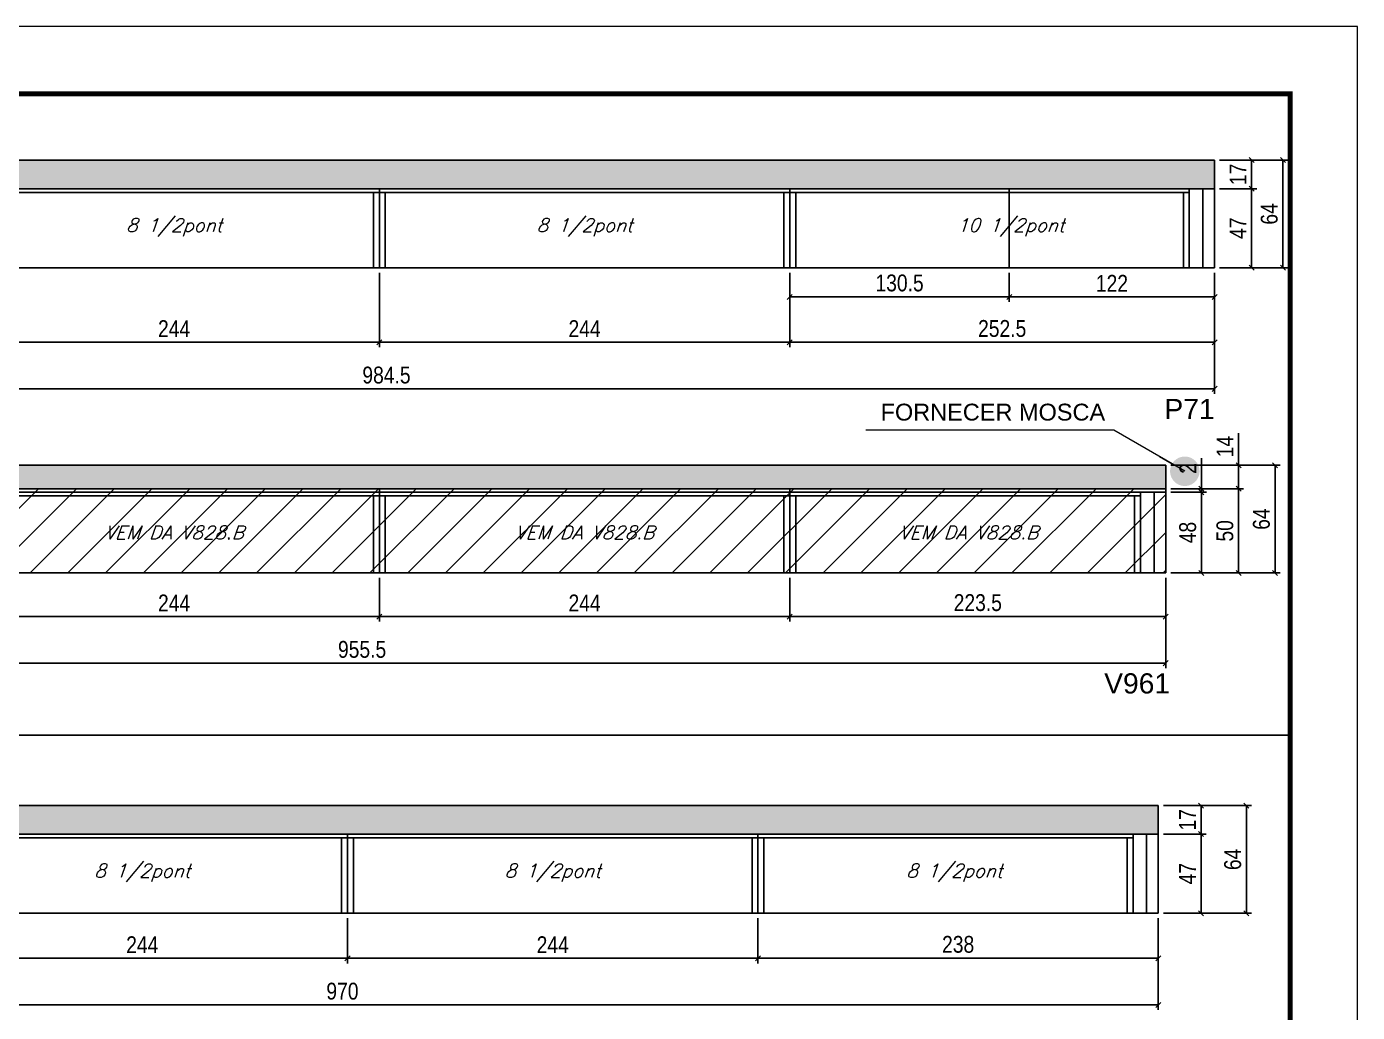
# Model space of a CAD drawing. Extents: x 3309 to 9563, y -2522 to 14608.
# Drawn here: x 4003 to 4794, y 8279 to 8865 of the extents above; entities that cross this region are included whole.
import ezdxf

# ---------------------------------------------------------------- set-up
doc = ezdxf.new("R2010")
doc.units = 0
doc.linetypes.add('DASHED', pattern=[0.75, 0.5, -0.25])
for name, color, linetype in [('5', 5, 'Continuous'), ('COTA', 241, 'Continuous'), ('Painéis', 200, 'Continuous'), ('SARR_2.2x7', 40, 'Continuous'), ('SARR_3.5x7', 81, 'Continuous'), ('texto', 7, 'Continuous')]:
    doc.layers.add(name, color=color, linetype=linetype)
for name, color, linetype, lineweight in [('CARIMBO', 255, 'Continuous', 9), ('Folhas', 255, 'Continuous', 9), ('Hachura', 251, 'Continuous', 9), ('SARRAFO DE PRESSAO', 251, 'DASHED', 9)]:
    doc.layers.add(name, color=color, linetype=linetype, lineweight=lineweight)
doc.styles.add('ARIAL', font='arial.ttf')
doc.styles.add('COTA TECNICA', font='techl___.ttf', dxfattribs={"height": 10})
doc.styles.add('Romans', font='romans.shx')
doc.styles.get("Standard").update_dxf_attribs({"font": 'arial.ttf'})
doc.dimstyles.new('3x', dxfattribs={"dimtxt": 10, "dimasz": 5, "dimexe": 7, "dimexo": 5, "dimgap": 4, "dimtad": 1, "dimdec": 4, "dimlfac": 0.333333, "dimdsep": 46, "dimtxsty": 'Standard', "dimblk": 'DOT', "dimcen": 0.09, "dimclrd": 1, "dimclre": 1, "dimclrt": 2, "dimadec": 0, "dimazin": 2, "dimtfac": 1, "dimtdec": 4, "dimtmove": 0, "dimatfit": 3, "dimldrblk": 'DOT', "dimfxl": 1, "dimtolj": 1, "dimtzin": 0, "dimlwd": 9, "dimlwe": 9, "dimarcsym": 0})
doc.dimstyles.new('PAINEL', dxfattribs={"dimtxt": 10, "dimasz": 3, "dimexe": 3, "dimexo": 3, "dimgap": 3, "dimtad": 1, "dimdec": 1, "dimzin": 12, "dimdsep": 46, "dimtxsty": 'COTA TECNICA', "dimblk1": 'OBLIQUE', "dimblk2": 'OBLIQUE', "dimsah": 1, "dimcen": 0.9, "dimclrd": 4, "dimclre": 4, "dimclrt": 240, "dimadec": 1, "dimazin": 3, "dimtfac": 1, "dimtdec": 1, "dimtmove": 0, "dimatfit": 3, "dimfxl": 1, "dimtolj": 1, "dimtzin": 12, "dimarcsym": 0})

# ---------------------------------------------------------------- blocks, each defined once
blk = doc.blocks.new('9999999999')
at = {"layer": 'Folhas'}
blk.add_lwpolyline([(98138.98, 34190.21), (99623.98, 34190.21), (99623.98, 35240.21), (98138.98, 35240.21)], close=True, dxfattribs=at)
at = {"layer": 'Folhas', "color": 30, "const_width": 3}
blk.add_lwpolyline([(98213.98, 34230.21), (99583.98, 34230.21), (99583.98, 35200.21), (98213.98, 35200.21)], close=True, dxfattribs=at)
blk = doc.blocks.new('_Oblique')
at = {"color": 0, "linetype": 'ByBlock', "lineweight": -2}
blk.add_line((-0.5, -0.5), (0.5, 0.5), dxfattribs=at)
blk = doc.blocks.new('*D1922')
at = {"layer": 'COTA', "color": 4, "linetype": 'ByBlock', "lineweight": -2, "transparency": 16777216}
for p, q in [((3724.97, 8718.68), (3724.97, 8646.74)), ((4709.47, 8718.68), (4709.47, 8646.74)), ((4709.47, 8649.74), (3724.97, 8649.74))]:
    blk.add_line(p, q, dxfattribs=at)
at = {"layer": 'Defpoints', "color": 0, "linetype": 'ByBlock', "transparency": 16777216}
for p in [(3724.97, 8721.68), (4709.47, 8721.68), (3724.97, 8649.74)]:
    blk.add_point(p, dxfattribs=at)
at = {"layer": 'COTA', "color": 4, "linetype": 'ByBlock', "lineweight": -2, "transparency": 16777216, "xscale": 3, "yscale": 3, "zscale": 3, "rotation": 180}
blk.add_blockref('_Oblique', (3724.97, 8649.74), dxfattribs=at)
at = {"layer": 'COTA', "color": 4, "linetype": 'ByBlock', "lineweight": -2, "transparency": 16777216, "xscale": 3, "yscale": 3, "zscale": 3}
blk.add_blockref('_Oblique', (4709.47, 8649.74), dxfattribs=at)
at = {"layer": 'COTA', "color": 240, "linetype": 'ByBlock', "transparency": 16777216, "insert": (4217.22, 8657.88), "char_height": 10, "attachment_point": 5, "style": 'COTA TECNICA'}
blk.add_mtext('\\A1;984.5', dxfattribs=at)
blk = doc.blocks.new('*D1915')
at = {"layer": 'COTA', "color": 4, "lineweight": -2, "transparency": 16777216}
for p, q in [((3968.97, 8718.68), (3968.97, 8674.45)), ((4212.97, 8718.68), (4212.97, 8674.45)), ((3968.97, 8677.45), (4212.97, 8677.45))]:
    blk.add_line(p, q, dxfattribs=at)
at = {"layer": 'Defpoints', "color": 0, "transparency": 16777216}
for p in [(3968.97, 8721.68, 0), (4212.97, 8721.68, 0), (4212.97, 8677.45)]:
    blk.add_point(p, dxfattribs=at)
at = {"layer": 'COTA', "color": 4, "lineweight": -2, "transparency": 16777216, "xscale": 3, "yscale": 3, "zscale": 3, "rotation": 180}
blk.add_blockref('_Oblique', (3968.97, 8677.45), dxfattribs=at)
at = {"layer": 'COTA', "color": 4, "lineweight": -2, "transparency": 16777216, "xscale": 3, "yscale": 3, "zscale": 3}
blk.add_blockref('_Oblique', (4212.97, 8677.45), dxfattribs=at)
at = {"layer": 'COTA', "color": 240, "transparency": 16777216, "insert": (4090.97, 8685.52), "char_height": 10, "attachment_point": 5, "style": 'COTA TECNICA'}
blk.add_mtext('\\A1;244', dxfattribs=at)
blk = doc.blocks.new('*D1916')
at = {"layer": 'COTA', "color": 4, "lineweight": -2, "transparency": 16777216}
for p, q in [((4712.47, 8785.68), (4753.12, 8785.68)), ((4750.12, 8785.68), (4750.12, 8721.68)), ((4712.47, 8721.68), (4753.12, 8721.68))]:
    blk.add_line(p, q, dxfattribs=at)
at = {"layer": 'Defpoints', "color": 0, "transparency": 16777216}
for p in [(4709.47, 8785.68, 0), (4709.47, 8721.68, 0), (4750.12, 8721.68)]:
    blk.add_point(p, dxfattribs=at)
at = {"layer": 'COTA', "color": 4, "lineweight": -2, "transparency": 16777216, "xscale": 3, "yscale": 3, "zscale": 3}
for p, rotation in [((4750.12, 8785.68), 90), ((4750.12, 8721.68), 270)]:
    blk.add_blockref('_Oblique', p, dxfattribs=dict(at, rotation=rotation))
at = {"layer": 'COTA', "color": 240, "transparency": 16777216, "insert": (4742.02, 8753.68), "char_height": 10, "attachment_point": 5, "rotation": 90, "style": 'COTA TECNICA'}
blk.add_mtext('\\A1;64', dxfattribs=at)
blk = doc.blocks.new('*D1923')
at = {"layer": 'COTA', "color": 4, "lineweight": -2, "transparency": 16777216}
for p, q in [((4212.97, 8718.68), (4212.97, 8674.45)), ((4456.97, 8718.68), (4456.97, 8674.45)), ((4212.97, 8677.45), (4456.97, 8677.45))]:
    blk.add_line(p, q, dxfattribs=at)
at = {"layer": 'Defpoints', "color": 0, "transparency": 16777216}
for p in [(4212.97, 8721.68, 0), (4456.97, 8721.68, 0), (4456.97, 8677.45)]:
    blk.add_point(p, dxfattribs=at)
at = {"layer": 'COTA', "color": 4, "lineweight": -2, "transparency": 16777216, "xscale": 3, "yscale": 3, "zscale": 3, "rotation": 180}
blk.add_blockref('_Oblique', (4212.97, 8677.45), dxfattribs=at)
at = {"layer": 'COTA', "color": 4, "lineweight": -2, "transparency": 16777216, "xscale": 3, "yscale": 3, "zscale": 3}
blk.add_blockref('_Oblique', (4456.97, 8677.45), dxfattribs=at)
at = {"layer": 'COTA', "color": 240, "transparency": 16777216, "insert": (4334.97, 8685.52), "char_height": 10, "attachment_point": 5, "style": 'COTA TECNICA'}
blk.add_mtext('\\A1;244', dxfattribs=at)
blk = doc.blocks.new('*D1924')
at = {"layer": 'COTA', "color": 4, "lineweight": -2, "transparency": 16777216}
for p, q in [((4712.47, 8768.68), (4734.52, 8768.68)), ((4731.52, 8768.68), (4731.52, 8721.68)), ((4712.47, 8721.68), (4734.52, 8721.68))]:
    blk.add_line(p, q, dxfattribs=at)
at = {"layer": 'Defpoints', "color": 0, "transparency": 16777216}
for p in [(4709.47, 8768.68, 0), (4709.47, 8721.68, 0), (4731.52, 8721.68)]:
    blk.add_point(p, dxfattribs=at)
at = {"layer": 'COTA', "color": 4, "lineweight": -2, "transparency": 16777216, "xscale": 3, "yscale": 3, "zscale": 3}
for p, rotation in [((4731.52, 8768.68), 90), ((4731.52, 8721.68), 270)]:
    blk.add_blockref('_Oblique', p, dxfattribs=dict(at, rotation=rotation))
at = {"layer": 'COTA', "color": 240, "transparency": 16777216, "insert": (4723.44, 8745.18), "char_height": 10, "attachment_point": 5, "rotation": 90, "style": 'COTA TECNICA'}
blk.add_mtext('\\A1;47', dxfattribs=at)
blk = doc.blocks.new('*D1925')
at = {"layer": 'COTA', "color": 4, "lineweight": -2, "transparency": 16777216}
for p, q in [((4712.47, 8785.68), (4734.52, 8785.68)), ((4731.52, 8768.68), (4731.52, 8785.68)), ((4712.47, 8768.68), (4734.52, 8768.68))]:
    blk.add_line(p, q, dxfattribs=at)
at = {"layer": 'Defpoints', "color": 0, "transparency": 16777216}
for p in [(4709.47, 8785.68, 0), (4731.52, 8785.68), (4709.47, 8768.68, 0)]:
    blk.add_point(p, dxfattribs=at)
at = {"layer": 'COTA', "color": 4, "lineweight": -2, "transparency": 16777216, "xscale": 3, "yscale": 3, "zscale": 3}
for p, rotation in [((4731.52, 8785.68), 90), ((4731.52, 8768.68), 270)]:
    blk.add_blockref('_Oblique', p, dxfattribs=dict(at, rotation=rotation))
at = {"layer": 'COTA', "color": 240, "transparency": 16777216, "insert": (4723.44, 8777.18), "char_height": 10, "attachment_point": 5, "rotation": 90, "style": 'COTA TECNICA'}
blk.add_mtext('\\A1;17', dxfattribs=at)
blk = doc.blocks.new('*D1921')
at = {"layer": 'COTA', "color": 4, "lineweight": -2, "transparency": 16777216}
for p, q in [((4456.97, 8718.68), (4456.97, 8674.45)), ((4709.47, 8718.68), (4709.47, 8674.45)), ((4456.97, 8677.45), (4709.47, 8677.45))]:
    blk.add_line(p, q, dxfattribs=at)
at = {"layer": 'Defpoints', "color": 0, "transparency": 16777216}
for p in [(4456.97, 8721.68, 0), (4709.47, 8721.68, 0), (4709.47, 8677.45)]:
    blk.add_point(p, dxfattribs=at)
at = {"layer": 'COTA', "color": 4, "lineweight": -2, "transparency": 16777216, "xscale": 3, "yscale": 3, "zscale": 3, "rotation": 180}
blk.add_blockref('_Oblique', (4456.97, 8677.45), dxfattribs=at)
at = {"layer": 'COTA', "color": 4, "lineweight": -2, "transparency": 16777216, "xscale": 3, "yscale": 3, "zscale": 3}
blk.add_blockref('_Oblique', (4709.47, 8677.45), dxfattribs=at)
at = {"layer": 'COTA', "color": 240, "transparency": 16777216, "insert": (4583.22, 8685.56), "char_height": 10, "attachment_point": 5, "style": 'COTA TECNICA'}
blk.add_mtext('\\A1;252.5', dxfattribs=at)
blk = doc.blocks.new('*D1931')
at = {"layer": 'COTA', "color": 4, "linetype": 'ByBlock', "lineweight": -2, "transparency": 16777216}
for p, q in [((3724.97, 8537.36), (3724.97, 8483.73)), ((4680.47, 8537.36), (4680.47, 8483.73)), ((4680.47, 8486.73), (3724.97, 8486.73))]:
    blk.add_line(p, q, dxfattribs=at)
at = {"layer": 'Defpoints', "color": 0, "linetype": 'ByBlock', "transparency": 16777216}
for p in [(3724.97, 8540.36), (4680.47, 8540.36), (3724.97, 8486.73)]:
    blk.add_point(p, dxfattribs=at)
at = {"layer": 'COTA', "color": 4, "linetype": 'ByBlock', "lineweight": -2, "transparency": 16777216, "xscale": 3, "yscale": 3, "zscale": 3, "rotation": 180}
blk.add_blockref('_Oblique', (3724.97, 8486.73), dxfattribs=at)
at = {"layer": 'COTA', "color": 4, "linetype": 'ByBlock', "lineweight": -2, "transparency": 16777216, "xscale": 3, "yscale": 3, "zscale": 3}
blk.add_blockref('_Oblique', (4680.47, 8486.73), dxfattribs=at)
at = {"layer": 'COTA', "color": 240, "linetype": 'ByBlock', "transparency": 16777216, "insert": (4202.72, 8494.87), "char_height": 10, "attachment_point": 5, "style": 'COTA TECNICA'}
blk.add_mtext('\\A1;955.5', dxfattribs=at)
blk = doc.blocks.new('*D1929')
at = {"layer": 'COTA', "color": 4, "lineweight": -2, "transparency": 16777216}
for p, q in [((3968.97, 8537.36), (3968.97, 8511.44)), ((4212.97, 8537.36), (4212.97, 8511.44)), ((3968.97, 8514.44), (4212.97, 8514.44))]:
    blk.add_line(p, q, dxfattribs=at)
at = {"layer": 'Defpoints', "color": 0, "transparency": 16777216}
for p in [(3968.97, 8540.36, 0), (4212.97, 8540.36, 0), (4212.97, 8514.44)]:
    blk.add_point(p, dxfattribs=at)
at = {"layer": 'COTA', "color": 4, "lineweight": -2, "transparency": 16777216, "xscale": 3, "yscale": 3, "zscale": 3, "rotation": 180}
blk.add_blockref('_Oblique', (3968.97, 8514.44), dxfattribs=at)
at = {"layer": 'COTA', "color": 4, "lineweight": -2, "transparency": 16777216, "xscale": 3, "yscale": 3, "zscale": 3}
blk.add_blockref('_Oblique', (4212.97, 8514.44), dxfattribs=at)
at = {"layer": 'COTA', "color": 240, "transparency": 16777216, "insert": (4090.97, 8522.51), "char_height": 10, "attachment_point": 5, "style": 'COTA TECNICA'}
blk.add_mtext('\\A1;244', dxfattribs=at)
blk = doc.blocks.new('*D1932')
at = {"layer": 'COTA', "color": 4, "lineweight": -2, "transparency": 16777216}
for p, q in [((4212.97, 8537.36), (4212.97, 8511.44)), ((4456.97, 8537.36), (4456.97, 8511.44)), ((4212.97, 8514.44), (4456.97, 8514.44))]:
    blk.add_line(p, q, dxfattribs=at)
at = {"layer": 'Defpoints', "color": 0, "transparency": 16777216}
for p in [(4212.97, 8540.36, 0), (4456.97, 8540.36, 0), (4456.97, 8514.44)]:
    blk.add_point(p, dxfattribs=at)
at = {"layer": 'COTA', "color": 4, "lineweight": -2, "transparency": 16777216, "xscale": 3, "yscale": 3, "zscale": 3, "rotation": 180}
blk.add_blockref('_Oblique', (4212.97, 8514.44), dxfattribs=at)
at = {"layer": 'COTA', "color": 4, "lineweight": -2, "transparency": 16777216, "xscale": 3, "yscale": 3, "zscale": 3}
blk.add_blockref('_Oblique', (4456.97, 8514.44), dxfattribs=at)
at = {"layer": 'COTA', "color": 240, "transparency": 16777216, "insert": (4334.97, 8522.51), "char_height": 10, "attachment_point": 5, "style": 'COTA TECNICA'}
blk.add_mtext('\\A1;244', dxfattribs=at)
blk = doc.blocks.new('*D1935')
at = {"layer": 'COTA', "color": 4, "lineweight": -2, "transparency": 16777216}
for p, q in [((4456.97, 8537.36), (4456.97, 8511.44)), ((4680.47, 8537.36), (4680.47, 8511.44)), ((4456.97, 8514.44), (4680.47, 8514.44))]:
    blk.add_line(p, q, dxfattribs=at)
at = {"layer": 'Defpoints', "color": 0, "transparency": 16777216}
for p in [(4456.97, 8540.36, 0), (4680.47, 8540.36, 0), (4680.47, 8514.44)]:
    blk.add_point(p, dxfattribs=at)
at = {"layer": 'COTA', "color": 4, "lineweight": -2, "transparency": 16777216, "xscale": 3, "yscale": 3, "zscale": 3, "rotation": 180}
blk.add_blockref('_Oblique', (4456.97, 8514.44), dxfattribs=at)
at = {"layer": 'COTA', "color": 4, "lineweight": -2, "transparency": 16777216, "xscale": 3, "yscale": 3, "zscale": 3}
blk.add_blockref('_Oblique', (4680.47, 8514.44), dxfattribs=at)
at = {"layer": 'COTA', "color": 240, "transparency": 16777216, "insert": (4568.72, 8522.66), "char_height": 10, "attachment_point": 5, "style": 'COTA TECNICA'}
blk.add_mtext('\\A1;223.5', dxfattribs=at)
blk = doc.blocks.new('*D1936')
at = {"layer": 'COTA', "color": 4, "lineweight": -2, "transparency": 16777216}
for p, q in [((4456.97, 8718.68), (4456.97, 8701.39)), ((4587.47, 8718.68), (4587.47, 8701.39)), ((4456.97, 8704.39), (4587.47, 8704.39))]:
    blk.add_line(p, q, dxfattribs=at)
at = {"layer": 'Defpoints', "color": 0, "transparency": 16777216}
for p in [(4456.97, 8721.68, 0), (4587.47, 8721.68, 0), (4587.47, 8704.39)]:
    blk.add_point(p, dxfattribs=at)
at = {"layer": 'COTA', "color": 4, "lineweight": -2, "transparency": 16777216, "xscale": 3, "yscale": 3, "zscale": 3, "rotation": 180}
blk.add_blockref('_Oblique', (4456.97, 8704.39), dxfattribs=at)
at = {"layer": 'COTA', "color": 4, "lineweight": -2, "transparency": 16777216, "xscale": 3, "yscale": 3, "zscale": 3}
blk.add_blockref('_Oblique', (4587.47, 8704.39), dxfattribs=at)
at = {"layer": 'COTA', "color": 240, "transparency": 16777216, "insert": (4522.22, 8712.61), "char_height": 10, "attachment_point": 5, "style": 'COTA TECNICA'}
blk.add_mtext('\\A1;130.5', dxfattribs=at)
blk = doc.blocks.new('*D1937')
at = {"layer": 'COTA', "color": 4, "lineweight": -2, "transparency": 16777216}
for p, q in [((4587.47, 8718.68), (4587.47, 8701.39)), ((4709.47, 8718.68), (4709.47, 8701.39)), ((4587.47, 8704.39), (4709.47, 8704.39))]:
    blk.add_line(p, q, dxfattribs=at)
at = {"layer": 'Defpoints', "color": 0, "transparency": 16777216}
for p in [(4587.47, 8721.68, 0), (4709.47, 8721.68, 0), (4709.47, 8704.39)]:
    blk.add_point(p, dxfattribs=at)
at = {"layer": 'COTA', "color": 4, "lineweight": -2, "transparency": 16777216, "xscale": 3, "yscale": 3, "zscale": 3, "rotation": 180}
blk.add_blockref('_Oblique', (4587.47, 8704.39), dxfattribs=at)
at = {"layer": 'COTA', "color": 4, "lineweight": -2, "transparency": 16777216, "xscale": 3, "yscale": 3, "zscale": 3}
blk.add_blockref('_Oblique', (4709.47, 8704.39), dxfattribs=at)
at = {"layer": 'COTA', "color": 240, "transparency": 16777216, "insert": (4648.47, 8712.45), "char_height": 10, "attachment_point": 5, "style": 'COTA TECNICA'}
blk.add_mtext('\\A1;122', dxfattribs=at)
blk = doc.blocks.new('*D1947')
at = {"layer": 'COTA', "color": 4, "linetype": 'ByBlock', "lineweight": -2, "transparency": 16777216}
for p, q in [((3706.04, 8335.14), (3706.04, 8280.65)), ((4676.04, 8335.14), (4676.04, 8280.65)), ((4676.04, 8283.65), (3706.04, 8283.65))]:
    blk.add_line(p, q, dxfattribs=at)
at = {"layer": 'Defpoints', "color": 0, "linetype": 'ByBlock', "transparency": 16777216}
for p in [(3706.04, 8338.14), (4676.04, 8338.14), (3706.04, 8283.65)]:
    blk.add_point(p, dxfattribs=at)
at = {"layer": 'COTA', "color": 4, "linetype": 'ByBlock', "lineweight": -2, "transparency": 16777216, "xscale": 3, "yscale": 3, "zscale": 3, "rotation": 180}
blk.add_blockref('_Oblique', (3706.04, 8283.65), dxfattribs=at)
at = {"layer": 'COTA', "color": 4, "linetype": 'ByBlock', "lineweight": -2, "transparency": 16777216, "xscale": 3, "yscale": 3, "zscale": 3}
blk.add_blockref('_Oblique', (4676.04, 8283.65), dxfattribs=at)
at = {"layer": 'COTA', "color": 240, "linetype": 'ByBlock', "transparency": 16777216, "insert": (4191.04, 8291.78), "char_height": 10, "attachment_point": 5, "style": 'COTA TECNICA'}
blk.add_mtext('\\A1;970', dxfattribs=at)
blk = doc.blocks.new('*D1945')
at = {"layer": 'COTA', "color": 4, "lineweight": -2, "transparency": 16777216}
for p, q in [((3950.04, 8335.14), (3950.04, 8308.36)), ((4194.04, 8335.14), (4194.04, 8308.36)), ((3950.04, 8311.36), (4194.04, 8311.36))]:
    blk.add_line(p, q, dxfattribs=at)
at = {"layer": 'Defpoints', "color": 0, "transparency": 16777216}
for p in [(3950.04, 8338.14, 0), (4194.04, 8338.14, 0), (4194.04, 8311.36)]:
    blk.add_point(p, dxfattribs=at)
at = {"layer": 'COTA', "color": 4, "lineweight": -2, "transparency": 16777216, "xscale": 3, "yscale": 3, "zscale": 3, "rotation": 180}
blk.add_blockref('_Oblique', (3950.04, 8311.36), dxfattribs=at)
at = {"layer": 'COTA', "color": 4, "lineweight": -2, "transparency": 16777216, "xscale": 3, "yscale": 3, "zscale": 3}
blk.add_blockref('_Oblique', (4194.04, 8311.36), dxfattribs=at)
at = {"layer": 'COTA', "color": 240, "transparency": 16777216, "insert": (4072.04, 8319.43), "char_height": 10, "attachment_point": 5, "style": 'COTA TECNICA'}
blk.add_mtext('\\A1;244', dxfattribs=at)
blk = doc.blocks.new('*D1946')
at = {"layer": 'COTA', "color": 4, "lineweight": -2, "transparency": 16777216}
for p, q in [((4679.04, 8402.14), (4731.39, 8402.14)), ((4728.39, 8402.14), (4728.39, 8338.14)), ((4679.04, 8338.14), (4731.39, 8338.14))]:
    blk.add_line(p, q, dxfattribs=at)
at = {"layer": 'Defpoints', "color": 0, "transparency": 16777216}
for p in [(4676.04, 8402.14, 0), (4676.04, 8338.14, 0), (4728.39, 8338.14)]:
    blk.add_point(p, dxfattribs=at)
at = {"layer": 'COTA', "color": 4, "lineweight": -2, "transparency": 16777216, "xscale": 3, "yscale": 3, "zscale": 3}
for p, rotation in [((4728.39, 8402.14), 90), ((4728.39, 8338.14), 270)]:
    blk.add_blockref('_Oblique', p, dxfattribs=dict(at, rotation=rotation))
at = {"layer": 'COTA', "color": 240, "transparency": 16777216, "insert": (4720.29, 8370.14), "char_height": 10, "attachment_point": 5, "rotation": 90, "style": 'COTA TECNICA'}
blk.add_mtext('\\A1;64', dxfattribs=at)
blk = doc.blocks.new('*D1948')
at = {"layer": 'COTA', "color": 4, "lineweight": -2, "transparency": 16777216}
for p, q in [((4194.04, 8335.14), (4194.04, 8308.36)), ((4438.04, 8335.14), (4438.04, 8308.36)), ((4194.04, 8311.36), (4438.04, 8311.36))]:
    blk.add_line(p, q, dxfattribs=at)
at = {"layer": 'Defpoints', "color": 0, "transparency": 16777216}
for p in [(4194.04, 8338.14, 0), (4438.04, 8338.14, 0), (4438.04, 8311.36)]:
    blk.add_point(p, dxfattribs=at)
at = {"layer": 'COTA', "color": 4, "lineweight": -2, "transparency": 16777216, "xscale": 3, "yscale": 3, "zscale": 3, "rotation": 180}
blk.add_blockref('_Oblique', (4194.04, 8311.36), dxfattribs=at)
at = {"layer": 'COTA', "color": 4, "lineweight": -2, "transparency": 16777216, "xscale": 3, "yscale": 3, "zscale": 3}
blk.add_blockref('_Oblique', (4438.04, 8311.36), dxfattribs=at)
at = {"layer": 'COTA', "color": 240, "transparency": 16777216, "insert": (4316.04, 8319.43), "char_height": 10, "attachment_point": 5, "style": 'COTA TECNICA'}
blk.add_mtext('\\A1;244', dxfattribs=at)
blk = doc.blocks.new('*D1949')
at = {"layer": 'COTA', "color": 4, "lineweight": -2, "transparency": 16777216}
for p, q in [((4679.04, 8385.14), (4704.41, 8385.14)), ((4701.41, 8385.14), (4701.41, 8338.14)), ((4679.04, 8338.14), (4704.41, 8338.14))]:
    blk.add_line(p, q, dxfattribs=at)
at = {"layer": 'Defpoints', "color": 0, "transparency": 16777216}
for p in [(4676.04, 8385.14, 0), (4676.04, 8338.14, 0), (4701.41, 8338.14)]:
    blk.add_point(p, dxfattribs=at)
at = {"layer": 'COTA', "color": 4, "lineweight": -2, "transparency": 16777216, "xscale": 3, "yscale": 3, "zscale": 3}
for p, rotation in [((4701.41, 8385.14), 90), ((4701.41, 8338.14), 270)]:
    blk.add_blockref('_Oblique', p, dxfattribs=dict(at, rotation=rotation))
at = {"layer": 'COTA', "color": 240, "transparency": 16777216, "insert": (4693.34, 8361.64), "char_height": 10, "attachment_point": 5, "rotation": 90, "style": 'COTA TECNICA'}
blk.add_mtext('\\A1;47', dxfattribs=at)
blk = doc.blocks.new('*D1950')
at = {"layer": 'COTA', "color": 4, "lineweight": -2, "transparency": 16777216}
for p, q in [((4679.04, 8402.14), (4704.41, 8402.14)), ((4701.41, 8385.14), (4701.41, 8402.14)), ((4679.04, 8385.14), (4704.41, 8385.14))]:
    blk.add_line(p, q, dxfattribs=at)
at = {"layer": 'Defpoints', "color": 0, "transparency": 16777216}
for p in [(4676.04, 8402.14, 0), (4701.41, 8402.14), (4676.04, 8385.14, 0)]:
    blk.add_point(p, dxfattribs=at)
at = {"layer": 'COTA', "color": 4, "lineweight": -2, "transparency": 16777216, "xscale": 3, "yscale": 3, "zscale": 3}
for p, rotation in [((4701.41, 8402.14), 90), ((4701.41, 8385.14), 270)]:
    blk.add_blockref('_Oblique', p, dxfattribs=dict(at, rotation=rotation))
at = {"layer": 'COTA', "color": 240, "transparency": 16777216, "insert": (4693.34, 8393.64), "char_height": 10, "attachment_point": 5, "rotation": 90, "style": 'COTA TECNICA'}
blk.add_mtext('\\A1;17', dxfattribs=at)
blk = doc.blocks.new('*D1951')
at = {"layer": 'COTA', "color": 4, "lineweight": -2, "transparency": 16777216}
for p, q in [((4438.04, 8335.14), (4438.04, 8308.36)), ((4676.04, 8335.14), (4676.04, 8308.36)), ((4438.04, 8311.36), (4676.04, 8311.36))]:
    blk.add_line(p, q, dxfattribs=at)
at = {"layer": 'Defpoints', "color": 0, "transparency": 16777216}
for p in [(4438.04, 8338.14, 0), (4676.04, 8338.14, 0), (4676.04, 8311.36)]:
    blk.add_point(p, dxfattribs=at)
at = {"layer": 'COTA', "color": 4, "lineweight": -2, "transparency": 16777216, "xscale": 3, "yscale": 3, "zscale": 3, "rotation": 180}
blk.add_blockref('_Oblique', (4438.04, 8311.36), dxfattribs=at)
at = {"layer": 'COTA', "color": 4, "lineweight": -2, "transparency": 16777216, "xscale": 3, "yscale": 3, "zscale": 3}
blk.add_blockref('_Oblique', (4676.04, 8311.36), dxfattribs=at)
at = {"layer": 'COTA', "color": 240, "transparency": 16777216, "insert": (4557.04, 8319.6), "char_height": 10, "attachment_point": 5, "style": 'COTA TECNICA'}
blk.add_mtext('\\A1;238', dxfattribs=at)
blk = doc.blocks.new('_Dot')
at = {"color": 0, "linetype": 'ByBlock', "lineweight": -2}
blk.add_line((-0.5, 0), (-1, 0), dxfattribs=at)
at = {"color": 0, "linetype": 'ByBlock', "const_width": 0.5}
blk.add_lwpolyline([(-0.25, 0, 1), (0.25, 0, 1)], format="xyb", close=True, dxfattribs=at)
blk = doc.blocks.new('*D2605')
at = {"layer": 'COTA', "color": 4, "lineweight": -2, "transparency": 16777216}
for p, q in [((4683.47, 8590.36), (4726.75, 8590.36)), ((4723.75, 8590.36), (4723.75, 8540.36)), ((4683.47, 8540.36), (4726.75, 8540.36))]:
    blk.add_line(p, q, dxfattribs=at)
at = {"layer": 'Defpoints', "color": 0, "transparency": 16777216}
for p in [(4680.47, 8590.36, 0), (4680.47, 8540.36, 0), (4723.75, 8540.36)]:
    blk.add_point(p, dxfattribs=at)
at = {"layer": 'COTA', "color": 4, "lineweight": -2, "transparency": 16777216, "xscale": 3, "yscale": 3, "zscale": 3}
for p, rotation in [((4723.75, 8590.36), 90), ((4723.75, 8540.36), 270)]:
    blk.add_blockref('_Oblique', p, dxfattribs=dict(at, rotation=rotation))
at = {"layer": 'COTA', "color": 240, "transparency": 16777216, "insert": (4715.64, 8565.36), "char_height": 10, "attachment_point": 5, "rotation": 90, "style": 'COTA TECNICA'}
blk.add_mtext('\\A1;50', dxfattribs=at)
blk = doc.blocks.new('*D2606')
at = {"layer": 'COTA', "color": 4, "lineweight": -2, "transparency": 16777216}
for p, q in [((4723.75, 8604.36), (4723.75, 8623.47)), ((4683.47, 8604.36), (4726.75, 8604.36)), ((4723.75, 8590.36), (4723.75, 8604.36)), ((4683.47, 8590.36), (4726.75, 8590.36))]:
    blk.add_line(p, q, dxfattribs=at)
at = {"layer": 'Defpoints', "color": 0, "transparency": 16777216}
for p in [(4680.47, 8604.36, 0), (4723.75, 8604.36), (4680.47, 8590.36, 0)]:
    blk.add_point(p, dxfattribs=at)
at = {"layer": 'COTA', "color": 4, "lineweight": -2, "transparency": 16777216, "xscale": 3, "yscale": 3, "zscale": 3}
for p, rotation in [((4723.75, 8604.36), 90), ((4723.75, 8590.36), 270)]:
    blk.add_blockref('_Oblique', p, dxfattribs=dict(at, rotation=rotation))
at = {"layer": 'COTA', "color": 240, "transparency": 16777216, "insert": (4715.67, 8615.42), "char_height": 10, "attachment_point": 5, "rotation": 90, "style": 'COTA TECNICA'}
blk.add_mtext('\\A1;14', dxfattribs=at)
blk = doc.blocks.new('*D2608')
at = {"layer": 'COTA', "color": 4, "lineweight": -2, "transparency": 16777216}
for p, q in [((4683.47, 8588.36), (4704.61, 8588.36)), ((4701.61, 8540.36), (4701.61, 8588.36)), ((4683.47, 8540.36), (4704.61, 8540.36))]:
    blk.add_line(p, q, dxfattribs=at)
at = {"layer": 'Defpoints', "color": 0, "transparency": 16777216}
for p in [(4680.47, 8588.36, 0), (4701.61, 8588.36), (4680.47, 8540.36, 0)]:
    blk.add_point(p, dxfattribs=at)
at = {"layer": 'COTA', "color": 4, "lineweight": -2, "transparency": 16777216, "xscale": 3, "yscale": 3, "zscale": 3}
for p, rotation in [((4701.61, 8588.36), 90), ((4701.61, 8540.36), 270)]:
    blk.add_blockref('_Oblique', p, dxfattribs=dict(at, rotation=rotation))
at = {"layer": 'COTA', "color": 240, "transparency": 16777216, "insert": (4693.52, 8564.36), "char_height": 10, "attachment_point": 5, "rotation": 90, "style": 'COTA TECNICA'}
blk.add_mtext('\\A1;48', dxfattribs=at)
blk = doc.blocks.new('*D2609')
at = {"layer": 'COTA', "color": 4, "lineweight": -2, "transparency": 16777216}
for p, q in [((4701.61, 8590.36), (4701.61, 8608.47)), ((4683.47, 8590.36), (4704.61, 8590.36)), ((4683.47, 8588.36), (4704.61, 8588.36)), ((4701.61, 8588.36), (4701.61, 8590.36)), ((4701.61, 8588.36), (4701.61, 8585.36))]:
    blk.add_line(p, q, dxfattribs=at)
at = {"layer": 'Defpoints', "color": 0, "transparency": 16777216}
for p in [(4680.47, 8590.36, 0), (4680.47, 8588.36, 0), (4701.61, 8590.36)]:
    blk.add_point(p, dxfattribs=at)
at = {"layer": 'COTA', "color": 4, "lineweight": -2, "transparency": 16777216, "xscale": 3, "yscale": 3, "zscale": 3}
for p, rotation in [((4701.61, 8590.36), 270), ((4701.61, 8588.36), 90)]:
    blk.add_blockref('_Oblique', p, dxfattribs=dict(at, rotation=rotation))
at = {"layer": 'COTA', "color": 240, "transparency": 16777216, "insert": (4693.61, 8602.41), "char_height": 10, "attachment_point": 5, "rotation": 90, "style": 'COTA TECNICA'}
blk.add_mtext('\\A1;2', dxfattribs=at)
blk = doc.blocks.new('*D2607')
at = {"layer": 'COTA', "color": 4, "lineweight": -2, "transparency": 16777216}
for p, q in [((4683.47, 8604.36), (4748.44, 8604.36)), ((4745.44, 8604.36), (4745.44, 8540.36)), ((4683.47, 8540.36), (4748.44, 8540.36))]:
    blk.add_line(p, q, dxfattribs=at)
at = {"layer": 'Defpoints', "color": 0, "transparency": 16777216}
for p in [(4680.47, 8604.36, 0), (4680.47, 8540.36, 0), (4745.44, 8540.36)]:
    blk.add_point(p, dxfattribs=at)
at = {"layer": 'COTA', "color": 4, "lineweight": -2, "transparency": 16777216, "xscale": 3, "yscale": 3, "zscale": 3}
for p, rotation in [((4745.44, 8604.36), 90), ((4745.44, 8540.36), 270)]:
    blk.add_blockref('_Oblique', p, dxfattribs=dict(at, rotation=rotation))
at = {"layer": 'COTA', "color": 240, "transparency": 16777216, "insert": (4737.34, 8572.36), "char_height": 10, "attachment_point": 5, "rotation": 90, "style": 'COTA TECNICA'}
blk.add_mtext('\\A1;64', dxfattribs=at)

msp = doc.modelspace()

# ---------------------------------------------------------------- hatches: boundary and pattern name
at = {"layer": 'COTA'}
h = msp.add_hatch(dxfattribs=at)
h.set_pattern_fill('AR-CONC', color=256, scale=0.03)
h.set_pattern_definition([(50, (-3201.7755, -4490.3298), (5.4655401, -0.4781726), [0.5715, -6.2865]), (355, (-3201.7755, -4490.33), (-1.0573026, 5.7317054), [0.4572, -5.0292175]), (100.451445, (-3201.32, -4490.3696), (4.4082374, 5.2535326), [0.4857003, -5.3427073]), (46.1842, (-3201.7755, -4488.806), (8.1323712, -1.2612698), [0.85725, -9.42975]), (96.63556, (-3201.098, -4488.911), (7.122124, 7.4227837), [0.7285507, -8.0140682]), (351.18415, (-3201.7755, -4488.806), (7.122124, 7.4227837), [0.685799, -7.543792]), (21, (-3201.0135, -4489.1868), (4.5484317, -3.067956), [0.5715, -6.2865]), (326, (-3201.0135, -4489.187), (1.8540609, 5.525639), [0.4572, -5.0292]), (71.451445, (-3200.6345, -4489.4424), (6.4024926, 2.457683), [0.4857003, -5.3426981]), (37.5, (-3201.7755, -4490.3298), (0.0926581, 2.53665117), [0, -4.96824, 0, -5.1054, 0, -5.04825]), (7.5, (-3201.7755, -4490.3298), (2.00458988, 3.00541724), [0, -2.91084, 0, -4.85394, 0, -1.92405]), (327.5, (-3203.4748, -4490.3298), (4.06771786, -0.17186232), [0, -1.905, 0, -5.9436, 0, -7.8867]), (317.5, (-3204.2368, -4490.3298), (4.44387544, 0.7627947), [0, -2.4765, 0, -3.94716, 0, -5.6007])])
h.paths.add_polyline_path([(3724.97, 8785.68), (3724.97, 8768.68), (4709.47, 8768.68), (4709.47, 8785.68)])
h = msp.add_hatch(dxfattribs=at)
h.set_pattern_fill('AR-CONC', color=256, scale=0.03)
h.set_pattern_definition([(50, (-3201.7755, -4671.6496), (5.4655401, -0.4781726), [0.5715, -6.2865]), (355, (-3201.7755, -4671.6496), (-1.0573026, 5.7317054), [0.4572, -5.0292175]), (100.451445, (-3201.32, -4671.6895), (4.4082374, 5.2535326), [0.4857003, -5.3427073]), (46.1842, (-3201.7755, -4670.1256), (8.1323712, -1.2612698), [0.85725, -9.42975]), (96.63556, (-3201.098, -4670.231), (7.122124, 7.4227837), [0.7285507, -8.0140682]), (351.18415, (-3201.7755, -4670.126), (7.122124, 7.4227837), [0.685799, -7.543792]), (21, (-3201.0135, -4670.5066), (4.5484317, -3.067956), [0.5715, -6.2865]), (326, (-3201.0135, -4670.5066), (1.8540609, 5.525639), [0.4572, -5.0292]), (71.451445, (-3200.6345, -4670.7623), (6.4024926, 2.457683), [0.4857003, -5.3426981]), (37.5, (-3201.7755, -4671.6496), (0.0926581, 2.53665117), [0, -4.96824, 0, -5.1054, 0, -5.04825]), (7.5, (-3201.7755, -4671.6496), (2.00458988, 3.00541724), [0, -2.91084, 0, -4.85394, 0, -1.92405]), (327.5, (-3203.4748, -4671.6496), (4.06771786, -0.17186232), [0, -1.905, 0, -5.9436, 0, -7.8867]), (317.5, (-3204.2368, -4671.6496), (4.44387544, 0.7627947), [0, -2.4765, 0, -3.94716, 0, -5.6007])])
h.paths.add_polyline_path([(3724.97, 8604.36), (3724.97, 8590.36), (4680.47, 8590.36), (4680.47, 8604.36)])
h = msp.add_hatch(dxfattribs=at)
h.set_pattern_fill('AR-CONC', color=256, scale=0.03)
h.set_pattern_definition([(50, (-3220.706, -4873.868), (5.4655401, -0.4781726), [0.5715, -6.2865]), (355, (-3220.706, -4873.868), (-1.0573026, 5.7317054), [0.4572, -5.0292175]), (100.451445, (-3220.2505, -4873.908), (4.4082374, 5.2535326), [0.4857003, -5.3427073]), (46.1842, (-3220.706, -4872.344), (8.1323712, -1.2612698), [0.85725, -9.42975]), (96.63556, (-3220.028, -4872.449), (7.122124, 7.4227837), [0.7285507, -8.0140682]), (351.18415, (-3220.706, -4872.344), (7.122124, 7.4227837), [0.685799, -7.543792]), (21, (-3219.944, -4872.725), (4.5484317, -3.067956), [0.5715, -6.2865]), (326, (-3219.944, -4872.725), (1.8540609, 5.525639), [0.4572, -5.0292]), (71.451445, (-3219.565, -4872.9807), (6.4024926, 2.457683), [0.4857003, -5.3426981]), (37.5, (-3220.706, -4873.868), (0.0926581, 2.53665117), [0, -4.96824, 0, -5.1054, 0, -5.04825]), (7.5, (-3220.706, -4873.868), (2.00458988, 3.00541724), [0, -2.91084, 0, -4.85394, 0, -1.92405]), (327.5, (-3222.4052, -4873.868), (4.06771786, -0.17186232), [0, -1.905, 0, -5.9436, 0, -7.8867]), (317.5, (-3223.1672, -4873.868), (4.44387544, 0.7627947), [0, -2.4765, 0, -3.94716, 0, -5.6007])])
h.paths.add_polyline_path([(3706.04, 8402.14), (3706.04, 8385.14), (4676.04, 8385.14), (4676.04, 8402.14)])
at = {"layer": 'Hachura', "linetype": 'ByBlock'}
h = msp.add_hatch(dxfattribs=at)
h.set_pattern_fill('ANSI31', color=256, scale=5)
h.paths.add_polyline_path([(3724.97, 8590.36), (3724.97, 8540.36), (3968.97, 8540.36), (3968.97, 8590.36)])
h.paths.add_polyline_path([(4212.97, 8540.36), (4212.97, 8590.36), (3968.97, 8590.36), (3968.97, 8540.36)])
h.paths.add_polyline_path([(4456.97, 8540.36), (4456.97, 8590.36), (4212.97, 8590.36), (4212.97, 8540.36)])
h.paths.add_polyline_path([(4680.47, 8540.36), (4680.47, 8590.36), (4456.97, 8590.36), (4456.97, 8540.36)])

# ---------------------------------------------------------------- linework, layer by layer
at = {"layer": 'COTA'}
for p, q in [((3724.97, 8785.68, 0), (4709.47, 8785.68, 0)), ((4709.47, 8768.68, 0), (4709.47, 8785.68, 0)), ((3724.97, 8604.36, 0), (4680.47, 8604.36, 0)), ((4680.47, 8590.36, 0), (4680.47, 8604.36, 0)), ((3384.37, 8443.97), (4754.37, 8443.97)), ((3706.04, 8402.14, 0), (4676.04, 8402.14, 0)), ((4676.04, 8385.14, 0), (4676.04, 8402.14, 0))]:
    msp.add_line(p, q, dxfattribs=at)
at = {"layer": 'COTA', "elevation": 0}
msp.add_lwpolyline([(3724.97, 8588.36), (4680.47, 8588.36), (4680.47, 8590.36), (3724.97, 8590.36)], close=True, dxfattribs=at)
at = {"layer": 'Painéis', "linetype": 'ByBlock'}
for p, q in [((4709.47, 8768.68, 0), (3724.97, 8768.68, 0)), ((4212.97, 8721.68, 0), (4212.97, 8768.68, 0)), ((4456.97, 8721.68, 0), (4456.97, 8768.68, 0)), ((4587.47, 8721.68, 0), (4587.47, 8768.68, 0)), ((4709.47, 8721.68, 0), (4709.47, 8768.68, 0)), ((4709.47, 8721.68, 0), (3724.97, 8721.68, 0)), ((4680.47, 8590.36, 0), (3724.97, 8590.36, 0)), ((4212.97, 8540.36, 0), (4212.97, 8590.36, 0)), ((4456.97, 8540.36, 0), (4456.97, 8590.36, 0)), ((4680.47, 8540.36, 0), (4680.47, 8590.36, 0)), ((4680.47, 8540.36, 0), (3724.97, 8540.36, 0)), ((4676.04, 8385.14, 0), (3706.04, 8385.14, 0)), ((4194.04, 8338.14, 0), (4194.04, 8385.14, 0)), ((4438.04, 8338.14, 0), (4438.04, 8385.14, 0)), ((4676.04, 8338.14, 0), (4676.04, 8385.14, 0)), ((4676.04, 8338.14, 0), (3706.04, 8338.14, 0))]:
    msp.add_line(p, q, dxfattribs=at)
at = {"layer": 'SARR_2.2x7', "linetype": 'Continuous'}
for p, q in [((4212.97, 8766.48, 0), (3968.97, 8766.48, 0)), ((4456.97, 8766.48, 0), (4212.97, 8766.48, 0)), ((4694.47, 8766.48, 0), (4456.97, 8766.48, 0)), ((4702.47, 8721.68, 0), (4702.47, 8768.68, 0)), ((4212.97, 8586.16, 0), (3968.97, 8586.16, 0)), ((4456.97, 8586.16, 0), (4212.97, 8586.16, 0)), ((4665.47, 8586.16, 0), (4456.97, 8586.16, 0)), ((4673.47, 8540.36, 0), (4673.47, 8588.36, 0)), ((4194.04, 8382.94, 0), (3950.04, 8382.94, 0)), ((4438.04, 8382.94, 0), (4194.04, 8382.94, 0)), ((4661.04, 8382.94, 0), (4438.04, 8382.94, 0)), ((4669.04, 8338.14, 0), (4669.04, 8385.14, 0))]:
    msp.add_line(p, q, dxfattribs=at)
at = {"layer": 'SARR_3.5x7'}
for p, q in [((4209.47, 8766.48, 0), (4209.47, 8721.68, 0)), ((4216.47, 8766.48, 0), (4216.47, 8721.68, 0)), ((4453.47, 8766.48, 0), (4453.47, 8721.68, 0)), ((4460.47, 8766.48, 0), (4460.47, 8721.68, 0)), ((4690.97, 8766.48, 0), (4690.97, 8721.68, 0)), ((4694.47, 8768.68, 0), (4694.47, 8721.68, 0)), ((4209.47, 8586.16, 0), (4209.47, 8540.36, 0)), ((4216.47, 8586.16, 0), (4216.47, 8540.36, 0)), ((4453.47, 8586.16, 0), (4453.47, 8540.36, 0)), ((4460.47, 8586.16, 0), (4460.47, 8540.36, 0)), ((4661.97, 8586.16, 0), (4661.97, 8540.36, 0)), ((4665.47, 8588.36, 0), (4665.47, 8540.36, 0)), ((4190.54, 8382.94, 0), (4190.54, 8338.14, 0)), ((4197.54, 8382.94, 0), (4197.54, 8338.14, 0)), ((4434.54, 8382.94, 0), (4434.54, 8338.14, 0)), ((4441.54, 8382.94, 0), (4441.54, 8338.14, 0)), ((4657.54, 8382.94, 0), (4657.54, 8338.14, 0)), ((4661.04, 8385.14, 0), (4661.04, 8338.14, 0))]:
    msp.add_line(p, q, dxfattribs=at)

# ---------------------------------------------------------------- block references
at = {"layer": 'SARRAFO DE PRESSAO', "color": 6, "linetype": 'ByBlock'}
msp.add_blockref('9999999999', (-94829.61, -26375.22), dxfattribs=at)

# ---------------------------------------------------------------- texts
at = {"layer": '5', "linetype": 'Continuous'}
for s, rotation, p in [('P71', 0.00004, (4679.67, 8631.73, 0)), ('V961', 359.99996, (4643.87, 8468.72, 0))]:
    msp.add_text(s, height=12, rotation=rotation, dxfattribs=at).set_placement(p)
at = {"layer": 'CARIMBO', "style": 'ARIAL'}
msp.add_text('FORNECER MOSCA', height=10, dxfattribs=at).set_placement((4510.94, 8630.92))
at = {"layer": 'texto', "color": 2, "char_height": 8, "attachment_point": 5, "style": 'Romans'}
for s, insert in [('{\\Q19;\\C256;8 1/2pont}', (4090.97, 8745.68, 0)), ('{\\Q19;\\C256;8 1/2pont}', (4334.97, 8745.68, 0)), ('{\\Q19;\\C256;10 1/2pont}', (4588.22, 8745.68, 0)), ('{\\Q19;\\C256;VEM DA V828.B}', (4090.97, 8564.36, 0)), ('{\\Q19;\\C256;VEM DA V828.B}', (4334.97, 8564.36, 0)), ('{\\Q19;\\C256;VEM DA V828.B}', (4563.22, 8564.36, 0)), ('{\\Q19;\\C256;8 1/2pont}', (4072.04, 8362.14, 0)), ('{\\Q19;\\C256;8 1/2pont}', (4316.04, 8362.14, 0)), ('{\\Q19;\\C256;8 1/2pont}', (4554.79, 8362.14, 0))]:
    msp.add_mtext(s, dxfattribs=dict(at, insert=insert))

# ---------------------------------------------------------------- dimensions: what is measured, and where the dimension line sits
at = {"layer": 'COTA'}
for base, p1, p2, picture, middle in [((4750.12, 8721.68), (4709.47, 8785.68, 0), (4709.47, 8721.68, 0), '*D1916', (4742.02, 8753.68)), ((4731.52, 8785.68), (4709.47, 8768.68, 0), (4709.47, 8785.68, 0), '*D1925', (4723.44, 8777.18)), ((4731.52, 8721.68), (4709.47, 8768.68, 0), (4709.47, 8721.68, 0), '*D1924', (4723.44, 8745.18)), ((4723.75, 8604.36), (4680.47, 8590.36, 0), (4680.47, 8604.36, 0), '*D2606', (4715.67, 8615.42)), ((4701.61, 8590.36), (4680.47, 8588.36, 0), (4680.47, 8590.36, 0), '*D2609', (4693.61, 8602.41)), ((4745.44, 8540.36), (4680.47, 8604.36, 0), (4680.47, 8540.36, 0), '*D2607', (4737.34, 8572.36)), ((4723.75, 8540.36), (4680.47, 8590.36, 0), (4680.47, 8540.36, 0), '*D2605', (4715.64, 8565.36)), ((4701.61, 8588.36), (4680.47, 8540.36, 0), (4680.47, 8588.36, 0), '*D2608', (4693.52, 8564.36)), ((4728.39, 8338.14), (4676.04, 8402.14, 0), (4676.04, 8338.14, 0), '*D1946', (4720.29, 8370.14)), ((4701.41, 8402.14), (4676.04, 8385.14, 0), (4676.04, 8402.14, 0), '*D1950', (4693.34, 8393.64)), ((4701.41, 8338.14), (4676.04, 8385.14, 0), (4676.04, 8338.14, 0), '*D1949', (4693.34, 8361.64))]:
    dim = msp.add_linear_dim(base=base, p1=p1, p2=p2, angle=90, dimstyle='PAINEL', dxfattribs=at)
    dim.commit()
    dim.dimension.update_dxf_attribs({"geometry": picture, "text_midpoint": middle})
at = {"layer": 'COTA', "linetype": 'ByBlock'}
for base, p1, p2, picture, middle in [((3724.97, 8649.74, 0), (4709.47, 8721.68, 0), (3724.97, 8721.68, 0), '*D1922', (4217.22, 8657.88, 0)), ((3724.97, 8486.73, 0), (4680.47, 8540.36, 0), (3724.97, 8540.36, 0), '*D1931', (4202.72, 8494.87, 0)), ((3706.04, 8283.65, 0), (4676.04, 8338.14, 0), (3706.04, 8338.14, 0), '*D1947', (4191.04, 8291.78, 0))]:
    dim = msp.add_linear_dim(base=base, p1=p1, p2=p2, angle=180, dimstyle='PAINEL', dxfattribs=at)
    dim.commit()
    dim.dimension.update_dxf_attribs({"geometry": picture, "text_midpoint": middle})
at = {"layer": 'COTA'}
for base, p1, p2, picture, middle in [((4212.97, 8677.45), (3968.97, 8721.68, 0), (4212.97, 8721.68, 0), '*D1915', (4090.97, 8685.52)), ((4456.97, 8677.45), (4212.97, 8721.68, 0), (4456.97, 8721.68, 0), '*D1923', (4334.97, 8685.52)), ((4709.47, 8677.45), (4456.97, 8721.68, 0), (4709.47, 8721.68, 0), '*D1921', (4583.22, 8685.56)), ((4587.47, 8704.39), (4456.97, 8721.68, 0), (4587.47, 8721.68, 0), '*D1936', (4522.22, 8712.61)), ((4212.97, 8514.44), (3968.97, 8540.36, 0), (4212.97, 8540.36, 0), '*D1929', (4090.97, 8522.51)), ((4456.97, 8514.44), (4212.97, 8540.36, 0), (4456.97, 8540.36, 0), '*D1932', (4334.97, 8522.51)), ((4680.47, 8514.44), (4456.97, 8540.36, 0), (4680.47, 8540.36, 0), '*D1935', (4568.72, 8522.66)), ((4194.04, 8311.36), (3950.04, 8338.14, 0), (4194.04, 8338.14, 0), '*D1945', (4072.04, 8319.43)), ((4438.04, 8311.36), (4194.04, 8338.14, 0), (4438.04, 8338.14, 0), '*D1948', (4316.04, 8319.43)), ((4676.04, 8311.36), (4438.04, 8338.14, 0), (4676.04, 8338.14, 0), '*D1951', (4557.04, 8319.6))]:
    dim = msp.add_linear_dim(base=base, p1=p1, p2=p2, dimstyle='PAINEL', dxfattribs=at)
    dim.commit()
    dim.dimension.update_dxf_attribs({"geometry": picture, "text_midpoint": middle})
dim = msp.add_linear_dim(base=(4709.47, 8704.39), p1=(4587.47, 8721.68, 0), p2=(4709.47, 8721.68, 0), dimstyle='PAINEL', override={"dimtmove": 1}, dxfattribs=at)
dim.commit()
dim.dimension.update_dxf_attribs({"geometry": '*D1937', "text_midpoint": (4648.47, 8712.45)})

# ---------------------------------------------------------------- leaders
at = {"layer": 'Hachura'}
msp.add_leader([(4691.79, 8600.77), (4649.68, 8625.2), (4502.23, 8625.2)], dimstyle='3x', override={"dimasz": 17.5, "dimgap": 4, "dimtad": 0}, dxfattribs=at)

doc.saveas('drawing.dxf')
